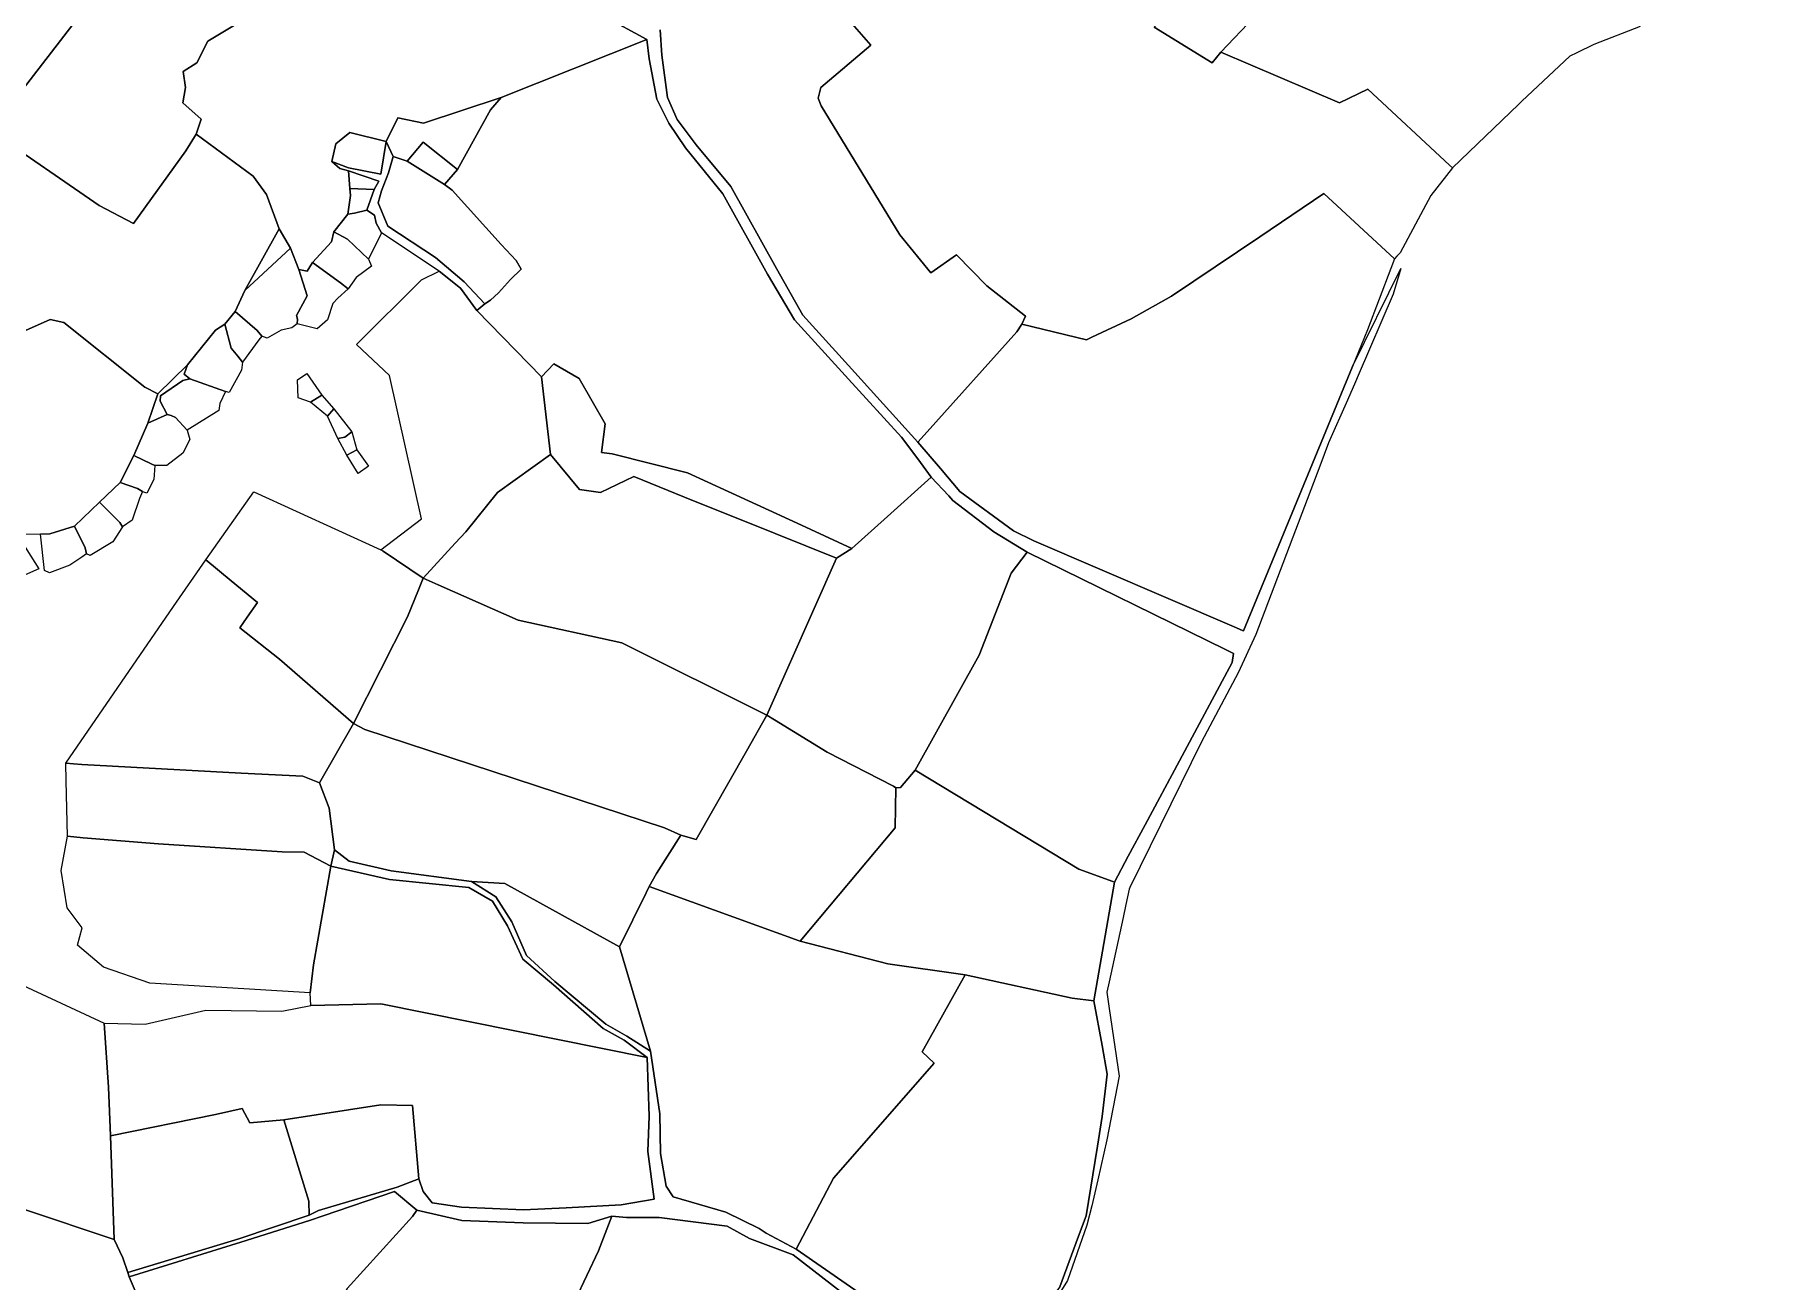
# Model space of a CAD drawing. Header units: metres. Extents: x 542555 to 550520, y 1840485 to 1846995.
# Drawn here: x 548111 to 548687, y 1841484 to 1841899 of the extents above; entities that cross this region are included whole.
import ezdxf

# ---------------------------------------------------------------- set-up
doc = ezdxf.new("R2010")
doc.units = ezdxf.units.M
doc.header["$MEASUREMENT"] = 0
doc.layers.add('Level 30', color=7, linetype='Continuous', lineweight=0)

msp = doc.modelspace()

# ---------------------------------------------------------------- linework, layer by layer
at = {"layer": 'Level 30', "color": 7, "linetype": 'Continuous', "lineweight": 0, "flags": 128}
for points in [[(548667.3, 1841982.73), (548675.99, 1841972.04), (548613.57, 1841952.78), (548614.99, 1841948.32), (548601.02, 1841947.46), (548543.37, 1841924.41), (548531.85, 1841917.75), (548517.18, 1841904.6), (548505.98, 1841892.84), (548503.05, 1841889.22), (548483.81, 1841901.14), (548493.97, 1841912.09), (548545.36, 1841975.14), (548548.96, 1841979.52), (548553.26, 1841984.86), (548565.62, 1841993.33), (548574.48, 1841997.08), (548602.34, 1842007.11), (548620.73, 1842012.85), (548633.45, 1842017.29), (548641.47, 1842021.43), (548648.09, 1842025.83), (548687.21, 1842000.06), (548667.3, 1841982.73)], [(548166.6, 1841870.51), (548164.98, 1841865.48), (548161.59, 1841859.96), (548144.13, 1841835.8), (548132.67, 1841841.83), (548096.53, 1841866.68), (548123.94, 1841902.03), (548129.89, 1841918.71), (548135.57, 1841928.1), (548150.31, 1841947.07), (548154.52, 1841952.71), (548161.6, 1841943.06), (548181.75, 1841915.23), (548187.4, 1841907.6), (548168.88, 1841896.51), (548165.16, 1841889.28), (548160.7, 1841886.35), (548161.39, 1841881.02), (548160.58, 1841875.94), (548166.6, 1841870.51)], [(548395.0566, 1841738.325), (548383.19, 1841727.69), (548364.9602, 1841736.0617), (548342.0034, 1841746.6042), (548328.49, 1841752.81), (548303.43, 1841759.19), (548299.88, 1841759.6), (548301.1, 1841769.15), (548292.48, 1841784.23), (548284, 1841789.13), (548279.95, 1841784.72), (548258.4, 1841806.88), (548261.09, 1841809.1), (548262.92, 1841810.3), (548265.63, 1841812.71), (548269.56, 1841817.2), (548273.11, 1841820.6), (548271.5, 1841823.51), (548266.53, 1841828.85), (548250.18, 1841846.85), (548247.65, 1841848.77), (548251.91, 1841853.77), (548262.96, 1841873.59), (548266.51, 1841877.76), (548315.01, 1841897.06), (548315.77, 1841890.6), (548318.3, 1841877.13), (548322.3, 1841869.19), (548327.85, 1841861.01), (548340.3, 1841845.67), (548355.17, 1841818.97), (548364.16, 1841803.73), (548382.1023, 1841784.0383), (548399.75, 1841764.67), (548405.15, 1841757.52), (548409.59, 1841751.35), (548395.0566, 1841738.325)], [(548228.21, 1841863.13), (548232.07, 1841870.97), (548240.63, 1841869.24), (548266.51, 1841877.76), (548262.96, 1841873.59), (548251.91, 1841853.77), (548240.58, 1841862.87), (548235.17, 1841856.56), (548230.59, 1841858.12), (548228.21, 1841863.13)], [(548210.08, 1841856.44), (548211.43, 1841862.26), (548216.12, 1841866.06), (548228.21, 1841863.13), (548226.48, 1841852.19), (548215.69, 1841854.28), (548210.08, 1841856.44)], [(548261.09, 1841809.1), (548258.4, 1841806.88), (548252.93, 1841814.23), (548245.83, 1841819.93), (548226.63, 1841832.67), (548224.92, 1841835.94), (548224.28, 1841838.59), (548221.81, 1841840.23), (548224.19, 1841847.08), (548225.78, 1841849.89), (548215.72, 1841853.3), (548212.75, 1841854.06), (548210.08, 1841856.44), (548215.69, 1841854.28), (548226.48, 1841852.19), (548228.21, 1841863.13), (548230.59, 1841858.12), (548228.94, 1841852.65), (548226.7, 1841846.62), (548225.52, 1841842.7), (548228.82, 1841834.95), (548244.61, 1841824.46), (548254.13, 1841816.36), (548261.09, 1841809.1)], [(548251.91, 1841853.77), (548247.65, 1841848.77), (548235.17, 1841856.56), (548240.58, 1841862.87), (548251.91, 1841853.77)], [(548247.65, 1841848.77), (548250.18, 1841846.85), (548266.53, 1841828.85), (548271.5, 1841823.51), (548273.11, 1841820.6), (548269.56, 1841817.2), (548265.63, 1841812.71), (548262.92, 1841810.3), (548261.09, 1841809.1), (548254.13, 1841816.36), (548244.61, 1841824.46), (548228.82, 1841834.95), (548225.52, 1841842.7), (548226.7, 1841846.62), (548228.94, 1841852.65), (548230.59, 1841858.12), (548235.17, 1841856.56), (548247.65, 1841848.77)], [(548225.78, 1841849.89), (548224.19, 1841847.08), (548216.12, 1841847.41), (548215.72, 1841853.3), (548225.78, 1841849.89)], [(548224.19, 1841847.08), (548221.81, 1841840.23), (548217.64, 1841839.25), (548215.43, 1841838.92), (548216.3, 1841845.16), (548216.12, 1841847.41), (548224.19, 1841847.08)], [(548554.85, 1841800.38), (548549.8127, 1841788.1893), (548513.48, 1841700.26), (548513.2349, 1841700.3651), (548510.475, 1841701.5481), (548443.75, 1841730.15), (548436.98, 1841733.54), (548419.16, 1841746.64), (548412.652, 1841754.245), (548405.16, 1841763), (548408.2863, 1841766.4809), (548438.13, 1841799.71), (548439.79, 1841802.35), (548461.31, 1841797.06), (548463.05, 1841797.96), (548476.14, 1841804.02), (548489.55, 1841811.63), (548519.02, 1841831.36), (548540.24, 1841845.78), (548563.76, 1841824.03), (548562.5434, 1841820.8008), (548554.85, 1841800.38)], [(548226.63, 1841832.67), (548222.29, 1841823.94), (548215.35, 1841830.56), (548210.81, 1841833.04), (548215.43, 1841838.92), (548217.64, 1841839.25), (548221.81, 1841840.23), (548224.28, 1841838.59), (548224.92, 1841835.94), (548226.63, 1841832.67)], [(548192.55, 1841833.97), (548196.4, 1841827.58), (548181.18, 1841813.53), (548192.55, 1841833.97)], [(548222.29, 1841823.94), (548223.36, 1841821.59), (548218.2, 1841817.82), (548215.6, 1841814.02), (548213, 1841816.03), (548203.66, 1841822.86), (548209.99, 1841829.67), (548210.81, 1841833.04), (548215.35, 1841830.56), (548222.29, 1841823.94)], [(548198.66, 1841803.91), (548198.55, 1841802.39), (548196.8, 1841801.02), (548193.24, 1841800.33), (548188.63, 1841797.66), (548186.79, 1841798.31), (548185.31, 1841800.16), (548177.96, 1841806.55), (548181.18, 1841813.53), (548196.4, 1841827.58), (548199.2, 1841820.54), (548201.88, 1841811.69), (548198.34, 1841805.21), (548198.66, 1841803.91)], [(548205.21, 1841800.75), (548198.55, 1841802.39), (548198.66, 1841803.91), (548198.34, 1841805.21), (548201.88, 1841811.69), (548199.2, 1841820.54), (548201.92, 1841819.97), (548203.66, 1841822.86), (548213, 1841816.03), (548215.6, 1841814.02), (548212.13, 1841810.94), (548210.5, 1841809.14), (548208.67, 1841803.74), (548205.21, 1841800.75)], [(548279.95, 1841784.72), (548282.92, 1841758.9), (548265.29, 1841746.27), (548254.7, 1841733.19), (548251.2237, 1841729.3863), (548240.58, 1841717.74), (548227.2042, 1841726.7426), (548226.48, 1841727.23), (548240, 1841737.53), (548229.36, 1841785.25), (548218.39, 1841795.58), (548240, 1841817.08), (548245.83, 1841819.93), (548252.93, 1841814.23), (548258.4, 1841806.88), (548279.95, 1841784.72)], [(548152.22, 1841779.07), (548148.94, 1841769.3), (548144.21, 1841758.6), (548139.64, 1841749.56), (548132.77, 1841743), (548124.51, 1841735.1), (548116.3, 1841732.54), (548113.22, 1841732.35), (548105.41, 1841732.29), (548103.29, 1841734.23), (548103.87, 1841737.27), (548102.38, 1841758.22), (548089.47, 1841773.58), (548077.71, 1841786.19), (548081.62, 1841788.4), (548116.39, 1841803.8), (548120.9, 1841802.87), (548147.92, 1841781.38), (548152.22, 1841779.07)], [(548177.96, 1841806.55), (548185.31, 1841800.16), (548186.79, 1841798.31), (548185.82, 1841797.12), (548180.43, 1841789.69), (548178.84, 1841791.66), (548176.6, 1841794.34), (548174.49, 1841802.28), (548177.96, 1841806.55)], [(548175.93, 1841779.53), (548174.73, 1841779.91), (548162.91, 1841784.14), (548160.98, 1841785.63), (548162.13, 1841788.73), (548171.39, 1841800.25), (548174.49, 1841802.28), (548176.6, 1841794.34), (548178.84, 1841791.66), (548180.43, 1841789.69), (548180.05, 1841786.95), (548175.93, 1841779.53)], [(548153.03, 1841776.64), (548155.37, 1841772.2), (548148.94, 1841769.3), (548152.22, 1841779.07), (548162.13, 1841788.73), (548160.98, 1841785.63), (548162.91, 1841784.14), (548160.53, 1841783.53), (548153.15, 1841778.42), (548153.03, 1841776.64)], [(548206.81, 1841778.65), (548202.99, 1841776.35), (548198.96, 1841777.77), (548198.68, 1841783.82), (548201.79, 1841785.92), (548206.81, 1841778.65)], [(548279.95, 1841784.72), (548284, 1841789.13), (548292.48, 1841784.23), (548301.1, 1841769.15), (548299.88, 1841759.6), (548303.43, 1841759.19), (548328.49, 1841752.81), (548342.0034, 1841746.6042), (548364.9602, 1841736.0617), (548383.19, 1841727.69), (548378.07, 1841724.41), (548357.6384, 1841732.6402), (548327.5527, 1841744.7593), (548310.67, 1841751.56), (548299.52, 1841746.31), (548292.51, 1841747.22), (548282.92, 1841758.9), (548279.95, 1841784.72)], [(548162.91, 1841784.14), (548174.73, 1841779.91), (548172.91, 1841775.86), (548172.54, 1841773.53), (548161.94, 1841767.06), (548158.09, 1841771.24), (548156.69, 1841771.92), (548155.37, 1841772.2), (548153.03, 1841776.64), (548153.15, 1841778.42), (548160.53, 1841783.53), (548162.91, 1841784.14)], [(548210.83, 1841774.11), (548208.74, 1841771.69), (548202.99, 1841776.35), (548206.81, 1841778.65), (548210.83, 1841774.11)], [(548210.83, 1841774.11), (548216.84, 1841766.41), (548214.47, 1841764.7), (548212.08, 1841764.19), (548208.74, 1841771.69), (548210.83, 1841774.11)], [(548161.94, 1841767.06), (548162.89, 1841763.89), (548160.53, 1841759.39), (548155.26, 1841755.28), (548151.27, 1841755.3), (548149.96, 1841755.86), (548144.21, 1841758.6), (548148.94, 1841769.3), (548155.37, 1841772.2), (548156.69, 1841771.92), (548158.09, 1841771.24), (548161.94, 1841767.06)], [(548218.46, 1841760.49), (548215.09, 1841758.67), (548212.08, 1841764.19), (548214.47, 1841764.7), (548216.84, 1841766.41), (548218.46, 1841760.49)], [(548147.28, 1841746.54), (548147.11, 1841746.64), (548145.5, 1841747.56), (548139.64, 1841749.56), (548144.21, 1841758.6), (548149.96, 1841755.86), (548151.27, 1841755.3), (548150.94, 1841750.63), (548148.57, 1841746.04), (548147.28, 1841746.54)], [(548218.46, 1841760.49), (548222.33, 1841755), (548218.87, 1841752.57), (548215.09, 1841758.67), (548218.46, 1841760.49)], [(548282.92, 1841758.9), (548292.51, 1841747.22), (548299.52, 1841746.31), (548310.67, 1841751.56), (548327.5527, 1841744.7593), (548357.6384, 1841732.6402), (548378.07, 1841724.41), (548354.88, 1841672.14), (548306.68, 1841696.25), (548272.13, 1841703.81), (548245.5187, 1841715.5594), (548240.58, 1841717.74), (548251.2237, 1841729.3863), (548254.7, 1841733.19), (548265.29, 1841746.27), (548282.92, 1841758.9)], [(548425.56, 1841692.12), (548404.21, 1841653.89), (548399.36, 1841648.04), (548397.85, 1841647.95), (548397.06, 1841648.52), (548392.4989, 1841650.8709), (548375.02, 1841659.88), (548357.4303, 1841670.5875), (548354.88, 1841672.14), (548378.07, 1841724.41), (548383.19, 1841727.69), (548395.0566, 1841738.325), (548409.59, 1841751.35), (548415.4195, 1841745.1672), (548416.85, 1841743.65), (548430.42, 1841733.23), (548441.58, 1841726.36), (548436.22, 1841719.47), (548425.56, 1841692.12)], [(548143.66, 1841737.06), (548140.44, 1841734.9), (548139.61, 1841736.3), (548132.77, 1841743), (548139.64, 1841749.56), (548145.5, 1841747.56), (548147.11, 1841746.64), (548146.07, 1841744.24), (548143.66, 1841737.06)], [(548226.48, 1841727.23), (548227.2042, 1841726.7426), (548240.58, 1841717.74), (548239.0182, 1841713.9292), (548235.33, 1841704.93), (548217.36, 1841669.44), (548192.77, 1841690.75), (548179.51, 1841701.27), (548182.0043, 1841704.8206), (548185.39, 1841709.64), (548176.6236, 1841716.8978), (548168.19, 1841723.88), (548184.12, 1841746.49), (548226.48, 1841727.23)], [(548129.76, 1841725.34), (548128.47, 1841725.89), (548128.01, 1841727.89), (548124.51, 1841735.1), (548132.77, 1841743), (548139.61, 1841736.3), (548140.44, 1841734.9), (548137.26, 1841729.88), (548129.76, 1841725.34)], [(548112.66, 1841720.92), (548101.33, 1841715.87), (548091.5, 1841710.13), (548090.55, 1841711.21), (548088.32, 1841713.63), (548086.81, 1841716.22), (548085.13, 1841720.39), (548092.52, 1841728.15), (548093.42, 1841733.26), (548094.95, 1841736.39), (548103.29, 1841734.23), (548105.41, 1841732.29), (548112.66, 1841720.92)], [(548114.52, 1841720.26), (548113.22, 1841732.35), (548116.3, 1841732.54), (548124.51, 1841735.1), (548128.01, 1841727.89), (548128.47, 1841725.89), (548126.97, 1841724.8), (548122.89, 1841722.08), (548116.2, 1841719.5), (548114.52, 1841720.26)], [(548217.36, 1841669.44), (548206.05, 1841649.61), (548200.52, 1841651.92), (548179.97, 1841652.9), (548126.95, 1841655.76), (548124.1378, 1841656.0022), (548121.61, 1841656.22), (548157.4632, 1841708.2987), (548168.19, 1841723.88), (548176.6236, 1841716.8978), (548185.39, 1841709.64), (548182.0043, 1841704.8206), (548179.51, 1841701.27), (548192.77, 1841690.75), (548217.36, 1841669.44)], [(548510.2082, 1841692.7205), (548510.25, 1841692.7), (548509.76, 1841689.67), (548492.2386, 1841657.0179), (548480.804, 1841635.7089), (548475.1684, 1841625.2067), (548470.55, 1841616.6), (548470.02, 1841616.7923), (548458.78, 1841620.87), (548404.21, 1841653.89), (548425.56, 1841692.12), (548436.22, 1841719.47), (548441.58, 1841726.36), (548507.5043, 1841694.0459), (548510.2082, 1841692.7205)], [(548331.41, 1841630.84), (548326.26, 1841632.28), (548320.88, 1841634.64), (548320.8217, 1841634.6591), (548221.15, 1841667.38), (548217.36, 1841669.44), (548235.33, 1841704.93), (548239.0182, 1841713.9292), (548240.58, 1841717.74), (548245.5187, 1841715.5594), (548272.13, 1841703.81), (548306.68, 1841696.25), (548354.88, 1841672.14), (548348.1011, 1841660.2112), (548331.41, 1841630.84)], [(548397.59, 1841634.66), (548365.96, 1841596.99), (548365.6317, 1841597.1086), (548315.76, 1841615.13), (548318.21, 1841619.5), (548326.26, 1841632.28), (548331.41, 1841630.84), (548348.1011, 1841660.2112), (548354.88, 1841672.14), (548357.4303, 1841670.5875), (548375.02, 1841659.88), (548392.4989, 1841650.8709), (548397.06, 1841648.52), (548397.85, 1841647.95), (548397.59, 1841634.66)], [(548217.36, 1841669.44), (548221.15, 1841667.38), (548320.8217, 1841634.6591), (548320.88, 1841634.64), (548326.26, 1841632.28), (548318.21, 1841619.5), (548315.76, 1841615.13), (548314.729, 1841613.046), (548305.86, 1841595.12), (548267.76, 1841616.19), (548256.56, 1841616.86), (548229.92, 1841620.32), (548215.85, 1841623.63), (548210.98, 1841627.35), (548209.22, 1841641.23), (548206.05, 1841649.61), (548217.36, 1841669.44)], [(548206.05, 1841649.61), (548209.22, 1841641.23), (548210.98, 1841627.35), (548209.77, 1841621.86), (548200.93, 1841626.6), (548193.65, 1841626.69), (548152.48, 1841629.35), (548127.36, 1841631.31), (548122.17, 1841631.94), (548121.7461, 1841650.3183), (548121.61, 1841656.22), (548124.1378, 1841656.0022), (548126.95, 1841655.76), (548179.97, 1841652.9), (548200.52, 1841651.92), (548206.05, 1841649.61)], [(548404.21, 1841653.89), (548458.78, 1841620.87), (548470.02, 1841616.7923), (548470.55, 1841616.6), (548466.5598, 1841593.6014), (548463.69, 1841577.06), (548456.52, 1841578), (548420.91, 1841585.74), (548395.15, 1841589.36), (548365.96, 1841596.99), (548397.59, 1841634.66), (548397.85, 1841647.95), (548399.36, 1841648.04), (548404.21, 1841653.89)], [(548122.17, 1841631.94), (548127.36, 1841631.31), (548152.48, 1841629.35), (548193.65, 1841626.69), (548200.93, 1841626.6), (548209.77, 1841621.86), (548204.08, 1841589.04), (548202.96, 1841579.8), (548149.58, 1841582.99), (548134.1, 1841588.29), (548125.49, 1841595.6), (548127.07, 1841601.41), (548122.09, 1841608.1), (548120.03, 1841620.45), (548122.17, 1841631.94)], [(548226.44, 1841576.08), (548203.1, 1841575.56), (548202.96, 1841579.8), (548204.08, 1841589.04), (548209.77, 1841621.86), (548229.36, 1841617.53), (548255.71, 1841614.77), (548263.56, 1841610.26), (548268.58, 1841602.01), (548273.66, 1841590.98), (548283.93, 1841582.43), (548300.44, 1841567.91), (548307.41, 1841563.97), (548315.02, 1841558.29), (548226.44, 1841576.08)], [(548305.86, 1841595.12), (548316.15, 1841560.31), (548308.35, 1841565.34), (548301.27, 1841569.33), (548284.38, 1841583.55), (548274.89, 1841592.21), (548270.03, 1841603.38), (548264.66, 1841611.72), (548256.56, 1841616.86), (548267.76, 1841616.19), (548305.86, 1841595.12)], [(548377.06, 1841518.1), (548364.61, 1841494.42), (548354.66, 1841499.74), (548352.38, 1841501.31), (548341.23, 1841506.75), (548323.76, 1841511.85), (548321.43, 1841515.38), (548319.56, 1841526.33), (548319.33, 1841539.53), (548316.15, 1841560.31), (548305.86, 1841595.12), (548314.729, 1841613.046), (548315.76, 1841615.13), (548365.6317, 1841597.1086), (548365.96, 1841596.99), (548395.15, 1841589.36), (548420.91, 1841585.74), (548406.58, 1841560.08), (548410.59, 1841556.35), (548377.06, 1841518.1)], [(548136.43, 1841532.17), (548137.64, 1841497.71), (548107.89, 1841507.62), (548082.1872, 1841513.4682), (548077.96, 1841514.43), (548081.12, 1841564.75), (548089.92, 1841586.61), (548097.077, 1841586.0999), (548099.18, 1841585.95), (548134.32, 1841569.69), (548135.77, 1841548.38), (548136.43, 1841532.17)], [(548466.4483, 1841562.2186), (548468.21, 1841552.74), (548466.53, 1841538.55), (548464.9396, 1841528.7557), (548461.17, 1841505.54), (548458.6708, 1841498.8053), (548452.39, 1841481.88), (548445.5209, 1841472.8849), (548443.86, 1841470.71), (548437.9622, 1841464.6264), (548430.8931, 1841457.3346), (548425.77, 1841452.05), (548364.61, 1841494.42), (548377.06, 1841518.1), (548410.59, 1841556.35), (548406.58, 1841560.08), (548420.91, 1841585.74), (548456.52, 1841578), (548463.69, 1841577.06), (548466.4483, 1841562.2186)], [(548315.29, 1841526.93), (548317.39, 1841511.13), (548306.38, 1841509.18), (548288.09, 1841508.23), (548273.91, 1841507.55), (548253.31, 1841508.45), (548243.55, 1841509.86), (548240.57, 1841513.69), (548239.13, 1841517.91), (548236.98, 1841542.28), (548226.47, 1841542.53), (548194.13, 1841537.44), (548182.79, 1841536.47), (548180.27, 1841541.27), (548171.41, 1841539.26), (548136.43, 1841532.17), (548135.77, 1841548.38), (548134.32, 1841569.69), (548147.96, 1841569.34), (548168.22, 1841573.96), (548193.54, 1841573.68), (548203.1, 1841575.56), (548226.44, 1841576.08), (548315.02, 1841558.29), (548315.77, 1841538.69), (548315.29, 1841526.93)], [(548194.13, 1841537.44), (548202.5, 1841510.45), (548202.58, 1841505.73), (548179.14, 1841497.85), (548142.29, 1841486.67), (548140.61, 1841491.56), (548137.64, 1841497.71), (548136.43, 1841532.17), (548171.41, 1841539.26), (548180.27, 1841541.27), (548182.79, 1841536.47), (548194.13, 1841537.44)], [(548194.13, 1841537.44), (548226.47, 1841542.53), (548236.98, 1841542.28), (548239.13, 1841517.91), (548231.85, 1841515.04), (548205.74, 1841507.29), (548202.58, 1841505.73), (548202.5, 1841510.45), (548194.13, 1841537.44)], [(548205.37, 1841457.71), (548204.83, 1841455.92), (548168.54, 1841435.34), (548149.21, 1841412.77), (548133.06, 1841431.68), (548144.97, 1841448.73), (548154.52, 1841457.47), (548142.74, 1841485.24), (548179.83, 1841496.77), (548202.71, 1841504.03), (548207.23, 1841505.54), (548230.94, 1841513.6), (548238.44, 1841507.42), (548237.03, 1841505.31), (548215.27, 1841481.32), (548205.37, 1841457.71)], [(548275.56, 1841444.61), (548274.18, 1841437.98), (548271.46, 1841427.91), (548268.17, 1841429.05), (548210.04, 1841443.52), (548207.3, 1841454.03), (548204.83, 1841455.92), (548205.37, 1841457.71), (548215.27, 1841481.32), (548237.03, 1841505.31), (548238.44, 1841507.42), (548253.36, 1841503.94), (548273.86, 1841503.21), (548295.33, 1841503.01), (548303.32, 1841505.38), (548298.9, 1841493.86), (548275.56, 1841444.61)], [(548388.67, 1841423.66), (548373.92, 1841411.89), (548369.77, 1841406.99), (548363.71, 1841402.75), (548360.47, 1841399.23), (548274.18, 1841437.98), (548275.56, 1841444.61), (548298.9, 1841493.86), (548303.32, 1841505.38), (548308.2, 1841505), (548319.05, 1841504.99), (548341.73, 1841502.05), (548349.17, 1841498.01), (548363.63, 1841492.51), (548416.67, 1841451.53), (548421.92, 1841447.18), (548416.03, 1841442.33), (548388.67, 1841423.66)]]:
    msp.add_lwpolyline(points, close=True, dxfattribs=at)
for points in [[(548300.7, 1841904.85), (548315.01, 1841897.06), (548315.01, 1841897.06), (548266.51, 1841877.76), (548240.63, 1841869.24), (548232.07, 1841870.97), (548228.21, 1841863.13), (548216.12, 1841866.06), (548211.43, 1841862.26), (548210.08, 1841856.44), (548212.75, 1841854.06), (548215.72, 1841853.3), (548216.12, 1841847.41), (548216.3, 1841845.16), (548215.43, 1841838.92), (548210.81, 1841833.04), (548209.99, 1841829.67), (548203.66, 1841822.86), (548201.92, 1841819.97), (548199.2, 1841820.54), (548196.4, 1841827.58), (548192.55, 1841833.97), (548188.34, 1841845.45), (548183.99, 1841851.59), (548164.98, 1841865.48), (548166.6, 1841870.51), (548160.58, 1841875.94), (548161.39, 1841881.02), (548160.7, 1841886.35), (548165.16, 1841889.28), (548168.88, 1841896.51), (548187.4, 1841907.6)], [(548377.91, 1841908.45), (548389.55, 1841895.18), (548372.84, 1841881.04), (548372.03, 1841877.53), (548373.03, 1841874.96), (548399.21, 1841832.02), (548409.53, 1841819.38), (548418.03, 1841825.4), (548428.1, 1841815.02), (548440.98, 1841804.97), (548439.79, 1841802.35), (548438.13, 1841799.71), (548408.2863, 1841766.4809), (548405.16, 1841763), (548382.0217, 1841788.5447), (548366.89, 1841805.25), (548358.08, 1841820.82), (548342.9, 1841848.15), (548331.34, 1841861.99), (548325.06, 1841870.4), (548321.84, 1841877.75), (548319.93, 1841891.78), (548319.35, 1841900.26)], [(548483.81, 1841901.14), (548503.05, 1841889.22), (548505.98, 1841892.84), (548505.98, 1841892.84), (548545.51, 1841875.97), (548554.86, 1841880.49), (548582.0642, 1841855.2228), (548583.09, 1841854.27), (548575.83, 1841845.09), (548565.62, 1841826.08), (548564.5806, 1841824.9345), (548563.76, 1841824.03), (548540.24, 1841845.78), (548519.02, 1841831.36), (548489.55, 1841811.63), (548476.14, 1841804.02), (548463.05, 1841797.96), (548461.31, 1841797.06), (548439.79, 1841802.35), (548440.98, 1841804.97), (548428.1, 1841815.02), (548418.03, 1841825.4), (548409.53, 1841819.38), (548399.21, 1841832.02), (548373.03, 1841874.96), (548372.03, 1841877.53), (548372.84, 1841881.04), (548389.55, 1841895.18), (548377.91, 1841908.45)], [(548123.94, 1841902.03), (548096.53, 1841866.68)], [(548452.39, 1841481.88), (548458.6708, 1841498.8053), (548461.17, 1841505.54), (548464.9396, 1841528.7557), (548466.53, 1841538.55), (548468.21, 1841552.74), (548466.4483, 1841562.2186), (548463.69, 1841577.06), (548466.5598, 1841593.6014), (548470.55, 1841616.6), (548475.1684, 1841625.2067), (548480.804, 1841635.7089), (548492.2386, 1841657.0179), (548509.76, 1841689.67), (548510.25, 1841692.7), (548510.2082, 1841692.7205), (548507.5043, 1841694.0459), (548441.58, 1841726.36), (548430.42, 1841733.23), (548416.85, 1841743.65), (548415.4195, 1841745.1672), (548409.59, 1841751.35), (548405.15, 1841757.52), (548399.75, 1841764.67), (548382.1023, 1841784.0383), (548364.16, 1841803.73), (548355.17, 1841818.97), (548340.3, 1841845.67), (548327.85, 1841861.01), (548322.3, 1841869.19), (548318.3, 1841877.13), (548315.77, 1841890.6), (548315.01, 1841897.06), (548300.7, 1841904.85)], [(548645.55, 1841901.32), (548630.09, 1841895.39), (548624.4407, 1841892.6222), (548622.15, 1841891.5), (548606.1537, 1841876.4831), (548605, 1841875.4), (548583.09, 1841854.27), (548582.0642, 1841855.2228), (548554.86, 1841880.49), (548545.51, 1841875.97), (548505.98, 1841892.84), (548517.18, 1841904.6)], [(548319.35, 1841900.26), (548319.93, 1841891.78), (548321.84, 1841877.75), (548325.06, 1841870.4), (548331.34, 1841861.99), (548342.9, 1841848.15), (548358.08, 1841820.82), (548366.89, 1841805.25), (548382.0217, 1841788.5447), (548405.16, 1841763), (548412.652, 1841754.245), (548419.16, 1841746.64), (548436.98, 1841733.54), (548443.75, 1841730.15), (548510.475, 1841701.5481), (548513.2349, 1841700.3651), (548513.48, 1841700.26), (548549.8127, 1841788.1893), (548565.9139, 1841820.854), (548565.9139, 1841820.854), (548563.35, 1841812.32), (548551.6919, 1841785.2227), (548550.77, 1841783.08), (548548.1039, 1841777.0201), (548541.83, 1841762.76), (548538.9097, 1841755.0573), (548517.68, 1841699.06), (548511.79, 1841686.29), (548499.52, 1841663.25), (548475.7508, 1841614.7609), (548475.52, 1841614.29), (548474.4047, 1841609.1806), (548473.4527, 1841604.8189), (548468.7833, 1841583.427), (548468.02, 1841579.93), (548468.8049, 1841574.5946), (548472.12, 1841552.06), (548468.03, 1841530.89), (548465.0524, 1841517.5512), (548463.11, 1841508.85), (548461.35, 1841502.46), (548454.97, 1841484.06), (548445.24, 1841468.36)], [(548096.53, 1841866.68), (548132.67, 1841841.83), (548144.13, 1841835.8), (548161.59, 1841859.96), (548164.98, 1841865.48), (548183.99, 1841851.59), (548188.34, 1841845.45), (548192.55, 1841833.97), (548192.55, 1841833.97), (548181.18, 1841813.53), (548177.96, 1841806.55), (548174.49, 1841802.28), (548171.39, 1841800.25), (548162.13, 1841788.73), (548152.22, 1841779.07), (548147.92, 1841781.38), (548120.9, 1841802.87), (548116.39, 1841803.8), (548081.62, 1841788.4)], [(548416.67, 1841451.53), (548363.63, 1841492.51), (548349.17, 1841498.01), (548341.73, 1841502.05), (548319.05, 1841504.99), (548308.2, 1841505), (548303.32, 1841505.38), (548295.33, 1841503.01), (548273.86, 1841503.21), (548253.36, 1841503.94), (548238.44, 1841507.42), (548230.94, 1841513.6), (548207.23, 1841505.54), (548202.71, 1841504.03), (548179.83, 1841496.77), (548142.74, 1841485.24), (548142.29, 1841486.67), (548179.14, 1841497.85), (548202.58, 1841505.73), (548205.74, 1841507.29), (548231.85, 1841515.04), (548239.13, 1841517.91), (548240.57, 1841513.69), (548243.55, 1841509.86), (548253.31, 1841508.45), (548273.91, 1841507.55), (548288.09, 1841508.23), (548306.38, 1841509.18), (548317.39, 1841511.13), (548315.29, 1841526.93), (548315.77, 1841538.69), (548315.02, 1841558.29), (548307.41, 1841563.97), (548300.44, 1841567.91), (548283.93, 1841582.43), (548273.66, 1841590.98), (548268.58, 1841602.01), (548263.56, 1841610.26), (548255.71, 1841614.77), (548229.36, 1841617.53), (548209.77, 1841621.86), (548210.98, 1841627.35), (548215.85, 1841623.63), (548229.92, 1841620.32), (548256.56, 1841616.86), (548264.66, 1841611.72), (548270.03, 1841603.38), (548274.89, 1841592.21), (548284.38, 1841583.55), (548301.27, 1841569.33), (548308.35, 1841565.34), (548316.15, 1841560.31), (548319.33, 1841539.53), (548319.56, 1841526.33), (548321.43, 1841515.38), (548323.76, 1841511.85), (548341.23, 1841506.75), (548352.38, 1841501.31), (548354.66, 1841499.74), (548364.61, 1841494.42), (548425.77, 1841452.05)], [(548107.89, 1841507.62), (548137.64, 1841497.71), (548140.61, 1841491.56), (548142.29, 1841486.67), (548142.74, 1841485.24), (548142.74, 1841485.24), (548154.52, 1841457.47)]]:
    msp.add_lwpolyline(points, dxfattribs=at)

doc.saveas('drawing.dxf')
